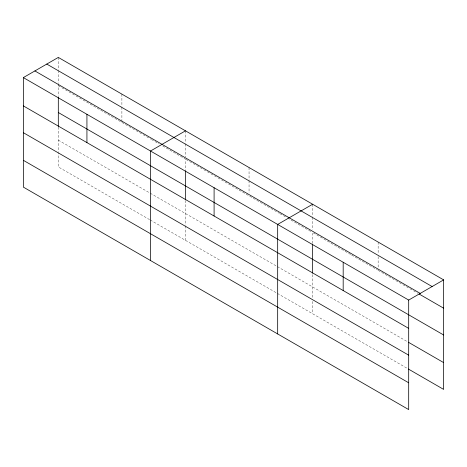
<?xml version="1.0" encoding="UTF-8"?>
<svg xmlns="http://www.w3.org/2000/svg" width="467" height="467" viewBox="0 0 467 467"><rect width="100%" height="100%" fill="white"/><g stroke="black" fill="none" stroke-linecap="round" stroke-linejoin="round"><path stroke-width="0.35" stroke-dasharray="2.33 1.75" d="M312.633 243.412L312.633 233.272M58.311 85.712L150.847 139.143M151.477 139.505L159.031 143.865M162.808 146.043L185.475 159.13L185.475 169.994M186.1 159.492L279.272 213.285M279.902 213.647L286.826 217.645M287.456 218.007L312.003 232.181M313.264 232.91L351.056 254.731M351.686 255.093L377.511 270.002M378.142 270.364L417.825 293.276M58.311 140.129L149.592 192.83M150.216 193.192L276.75 266.243M277.38 266.604L407.749 341.873M149.592 219.63L58.311 166.929L58.311 152.44M150.216 219.992L276.75 293.043M277.38 293.41L407.749 368.673M378.142 242.069L378.142 253.674M378.142 256.581L378.142 268.192M312.633 204.248L312.633 216.583M312.633 217.307L312.633 229.641M312.633 274.608L312.633 298.547M312.633 301.448L312.633 313.76M249.051 167.536L249.051 179.877M249.051 180.601L249.051 192.935M185.475 130.83L185.475 143.165M185.475 143.889L185.475 156.953M185.475 200.466L185.475 225.135M185.475 225.859L185.475 240.347M121.893 94.124L121.893 106.458M121.893 107.182L121.893 122.424M58.311 57.412L58.311 69.746M58.311 70.476L58.311 82.811M58.311 83.535L58.311 96.576M58.311 127.047L58.311 151.717"/><path stroke-width="0.7" d="M312.633 244.136L312.633 273.154M408.689 355.171L408.689 300.071L23.35 77.598L23.35 187.115L408.689 409.588L408.689 355.171L23.35 132.698M408.374 369.035L443.65 389.402L443.65 279.885L58.311 57.412L23.35 77.598M185.475 130.83L150.514 151.016L150.514 260.528M312.633 204.248L277.672 224.429L277.672 333.946M408.689 300.071L443.65 279.885M46.776 64.072L432.115 286.545M34.885 70.937L420.224 293.41M419.086 294.006L443.65 308.185M58.311 112.512L443.65 334.991M23.35 105.898L408.689 328.371M408.374 342.235L443.65 362.602M23.35 160.309L408.689 382.788M343.181 262.25L343.181 290.55M214.096 187.722L214.096 216.023M185.475 170.718L185.475 199.736M86.932 114.304L86.932 142.604M58.311 97.305L58.311 126.323"/></g></svg>
